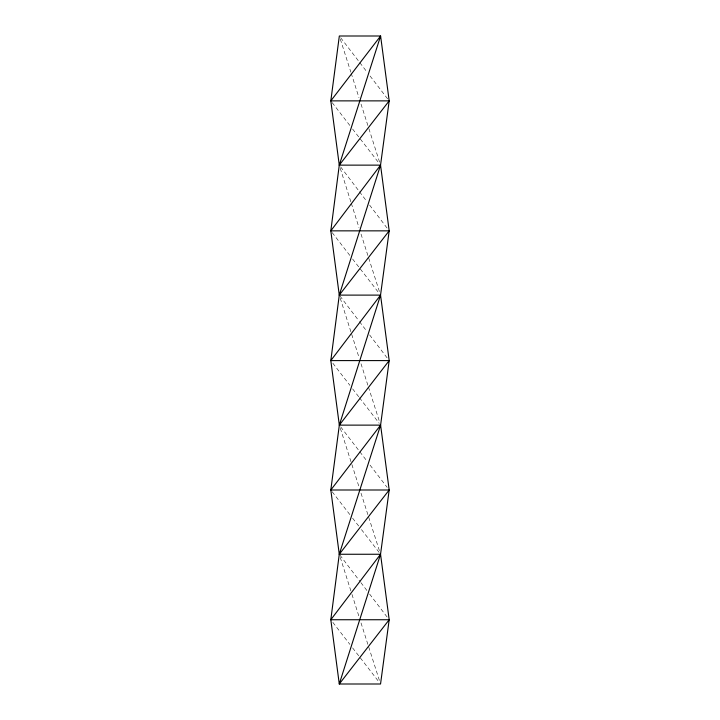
<?xml version="1.0" encoding="UTF-8"?>
<svg xmlns="http://www.w3.org/2000/svg" width="720" height="720" viewBox="0 0 720 720"><rect width="100%" height="100%" fill="white"/><g stroke="black" fill="none" stroke-linecap="round" stroke-linejoin="round"><path stroke-width="0.54" stroke-dasharray="3.6 2.7" d="M332.172 102.636L349.893 125.523M352.611 129.042L379.188 163.377M332.172 232.614L349.893 255.501M352.611 259.02L379.188 293.346M332.172 491.76L349.893 514.647M352.611 518.166L358.749 526.086M361.476 529.605L379.188 552.492M332.856 622.386L349.893 644.391M352.611 647.91L379.188 682.236M332.856 363.249L349.911 385.344M352.638 388.881L358.776 396.837M359.46 397.719L379.242 423.351M340.686 37.773L359.136 61.776M359.82 62.658L367.326 72.432M370.062 75.987L387.819 99.099M340.686 426.897L359.136 450.891M359.82 451.782L367.326 461.556M370.062 465.111L387.135 487.332M339.948 295.992L358.83 320.778M359.505 321.66L366.93 331.398M369.63 334.935L387.837 358.83M339.948 555.138L360.18 581.688M360.855 582.57L366.93 590.535M369.63 594.081L387.837 617.976M340.623 166.905L358.83 190.89M359.505 191.772L366.93 201.546M369.63 205.101L387.837 229.077M361.026 104.085L368.559 127.647M368.901 128.718L379.863 162.99M340.344 39.195L350.847 72.162M351.189 73.224L358.983 97.686M361.026 234.063L379.863 292.968M361.017 363.771L368.109 385.983M368.442 387.045L379.926 423.009M340.344 428.31L351.522 463.41M351.864 464.472L358.983 486.801M361.026 493.209L379.863 552.114M361.026 622.953L379.863 681.858M340.272 168.309L350.973 202.23M351.306 203.292L359.001 227.673M340.272 298.278L359.001 357.426M340.272 557.424L351.639 593.334M351.972 594.396L359.001 616.572"/><path stroke-width="1.08" d="M339.273 165.132L389.187 100.872L330.813 100.872L380.601 36L339.273 165.132L330.813 230.85L339.273 295.11L330.813 360.594L339.327 425.124L330.813 489.996L339.273 554.256L330.813 619.74L339.273 684L380.547 684L389.187 619.74L380.547 554.256L389.187 489.996L380.601 425.124L389.187 360.594L380.547 295.11L389.187 230.85L380.547 165.132L389.187 100.872L380.601 36L339.327 36L330.813 100.872L339.273 165.132L380.547 165.132L339.273 295.11L380.547 295.11L339.327 425.124L380.601 425.124L339.273 554.256L380.547 554.256L339.273 684L389.187 619.74L330.813 619.74L380.547 554.256M380.547 165.132L330.813 230.85L389.187 230.85L339.273 295.11M380.547 295.11L330.813 360.594L389.187 360.594L339.327 425.124M380.601 425.124L330.813 489.996L389.187 489.996L339.273 554.256"/></g></svg>
